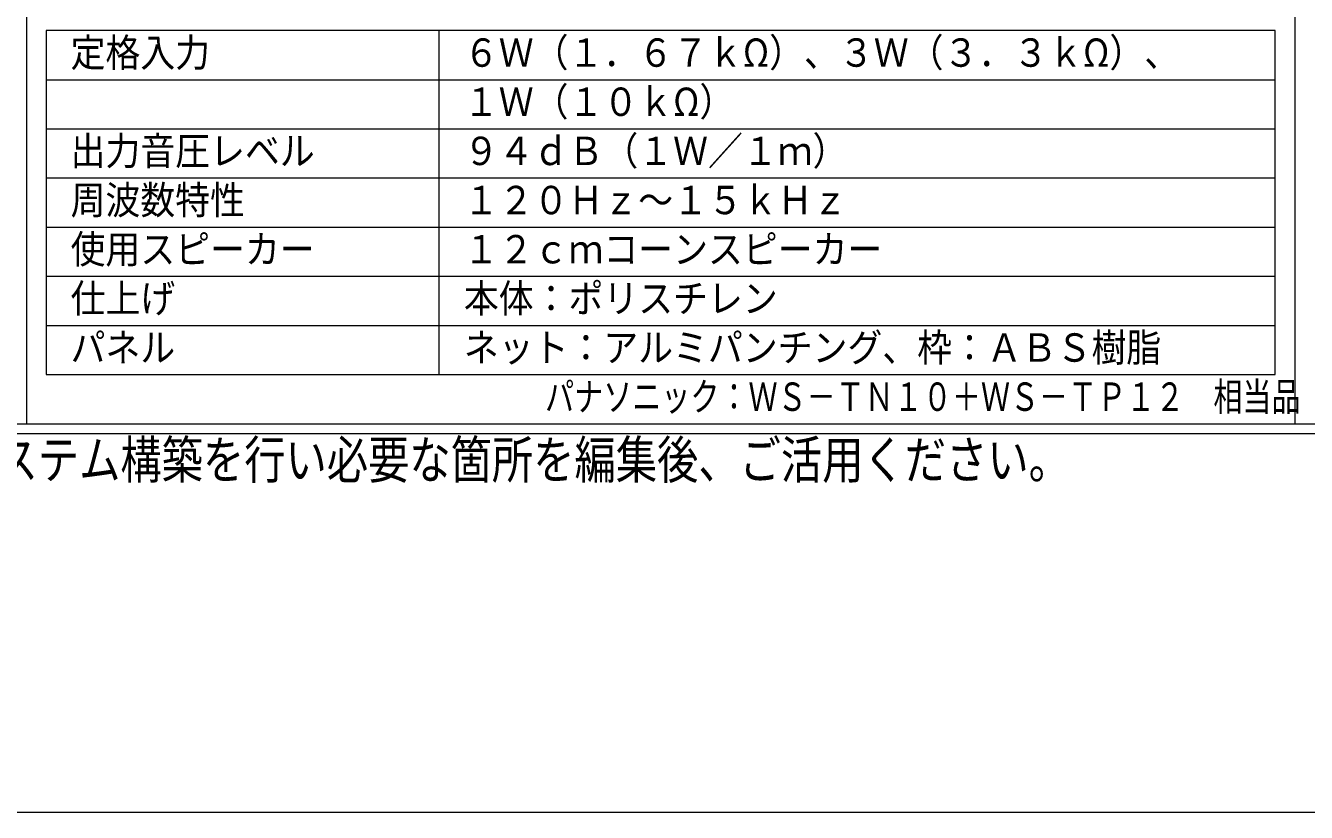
# Model space of a CAD drawing. Units: millimetres on the paper. Extents: x -401 to 401, y -280 to 280.
# Drawn here: x -258.1 to -127.8, y -279.5 to -199.5 of the extents above; entities that cross this region are included whole.
import ezdxf
from ezdxf.enums import TextEntityAlignment as Align

# ---------------------------------------------------------------- set-up
doc = ezdxf.new("R2010")
doc.units = ezdxf.units.MM
for name, color, linetype, lineweight in [('0-0_HOJO', 134, 'Continuous', 9), ('0-1_WAKU', 4, 'Continuous', 9), ('0-3_WAKU-M', 7, 'Continuous', 9), ('0-7_MOJI1', 7, 'Continuous', 9)]:
    doc.layers.add(name, color=color, linetype=linetype, lineweight=lineweight)
doc.layers.add('0-8_相当品', color=4, linetype='Continuous')
doc.styles.add('ＭＳ ゴシック', font='')
doc.styles.get('ＭＳ ゴシック').set_extended_font_data('MS Gothic')

msp = doc.modelspace()

# ---------------------------------------------------------------- linework, layer by layer
at = {"layer": '0-0_HOJO'}
msp.add_lwpolyline([(400.606, 279.547), (400.606, -279.512), (-400.584, -279.512)], dxfattribs=at)
at = {"layer": '0-1_WAKU', "color": 3}
for p, q in [((-255.989, -199.983), (-255.989, -234.983)), ((-130.989, -199.983), (-255.989, -199.983)), ((-215.989, -234.983), (-215.989, -199.983)), ((-130.989, -234.983), (-130.989, -199.983)), ((-255.989, -234.983), (-130.989, -234.983))]:
    msp.add_line(p, q, dxfattribs=at)
at = {"layer": '0-1_WAKU'}
for p, q in [((-255.989, -204.983), (-130.989, -204.983)), ((-255.989, -209.983), (-130.989, -209.983)), ((-255.989, -214.983), (-130.989, -214.983)), ((-255.989, -219.983), (-130.989, -219.983)), ((-255.989, -224.983), (-130.989, -224.983)), ((-255.989, -229.983), (-130.989, -229.983))]:
    msp.add_line(p, q, dxfattribs=at)
at = {"layer": '0-3_WAKU-M'}
for p, q in [((-128.989, 240.017), (-128.989, -239.983)), ((-257.989, 120.017), (-257.989, -239.983))]:
    msp.add_line(p, q, dxfattribs=at)
at = {"layer": '0-3_WAKU-M', "color": 3}
msp.add_line((-386.989, -239.983), (387.011, -239.983), dxfattribs=at)
msp.add_lwpolyline([(388.011, 241.017), (-387.989, 241.017), (-387.989, -240.983), (388.011, -240.983)], dxfattribs=at)

# ---------------------------------------------------------------- texts
at = {"layer": '0-1_WAKU', "style": 'ＭＳ ゴシック', "width": 0.8}
msp.add_text('注意：本図は参考図です。ご利用者の責任の下に件名に合わせたシステム構築を行い必要な箇所を編集後、ご活用ください。', height=3.848, dxfattribs=at).set_placement((-386.989, -246.723), align=Align.BOTTOM_LEFT)
at = {"layer": '0-7_MOJI1', "style": 'ＭＳ ゴシック', "width": 0.9}
for s, p in [('定格入力', (-253.489, -204.538)), ('６Ｗ（１．６７ｋΩ）、３Ｗ（３．３ｋΩ）、', (-213.489, -204.538)), ('１Ｗ（１０ｋΩ）', (-213.489, -209.538)), ('出力音圧レベル', (-253.489, -214.538)), ('９４ｄＢ（１Ｗ／１ｍ）', (-213.489, -214.538)), ('周波数特性', (-253.489, -219.538)), ('１２０Ｈｚ～１５ｋＨｚ', (-213.489, -219.538)), ('使用スピーカー', (-253.489, -224.538)), ('１２ｃｍコーンスピーカー', (-213.489, -224.538)), ('本体：ポリスチレン', (-213.489, -229.538)), ('仕上げ', (-253.489, -229.538)), ('パネル', (-253.489, -234.538)), ('ネット：アルミパンチング、枠：ＡＢＳ樹脂', (-213.489, -234.538))]:
    msp.add_text(s, height=2.889, dxfattribs=at).set_placement(p, align=Align.BOTTOM_LEFT)
at = {"layer": '0-8_相当品', "style": 'ＭＳ ゴシック', "width": 0.75}
msp.add_text('パナソニック：ＷＳ－ＴＮ１０＋ＷＳ－ＴＰ１２\u3000相当品', height=2.889, dxfattribs=at).set_placement((-205.229, -239.538), align=Align.BOTTOM_LEFT)

doc.saveas('drawing.dxf')
